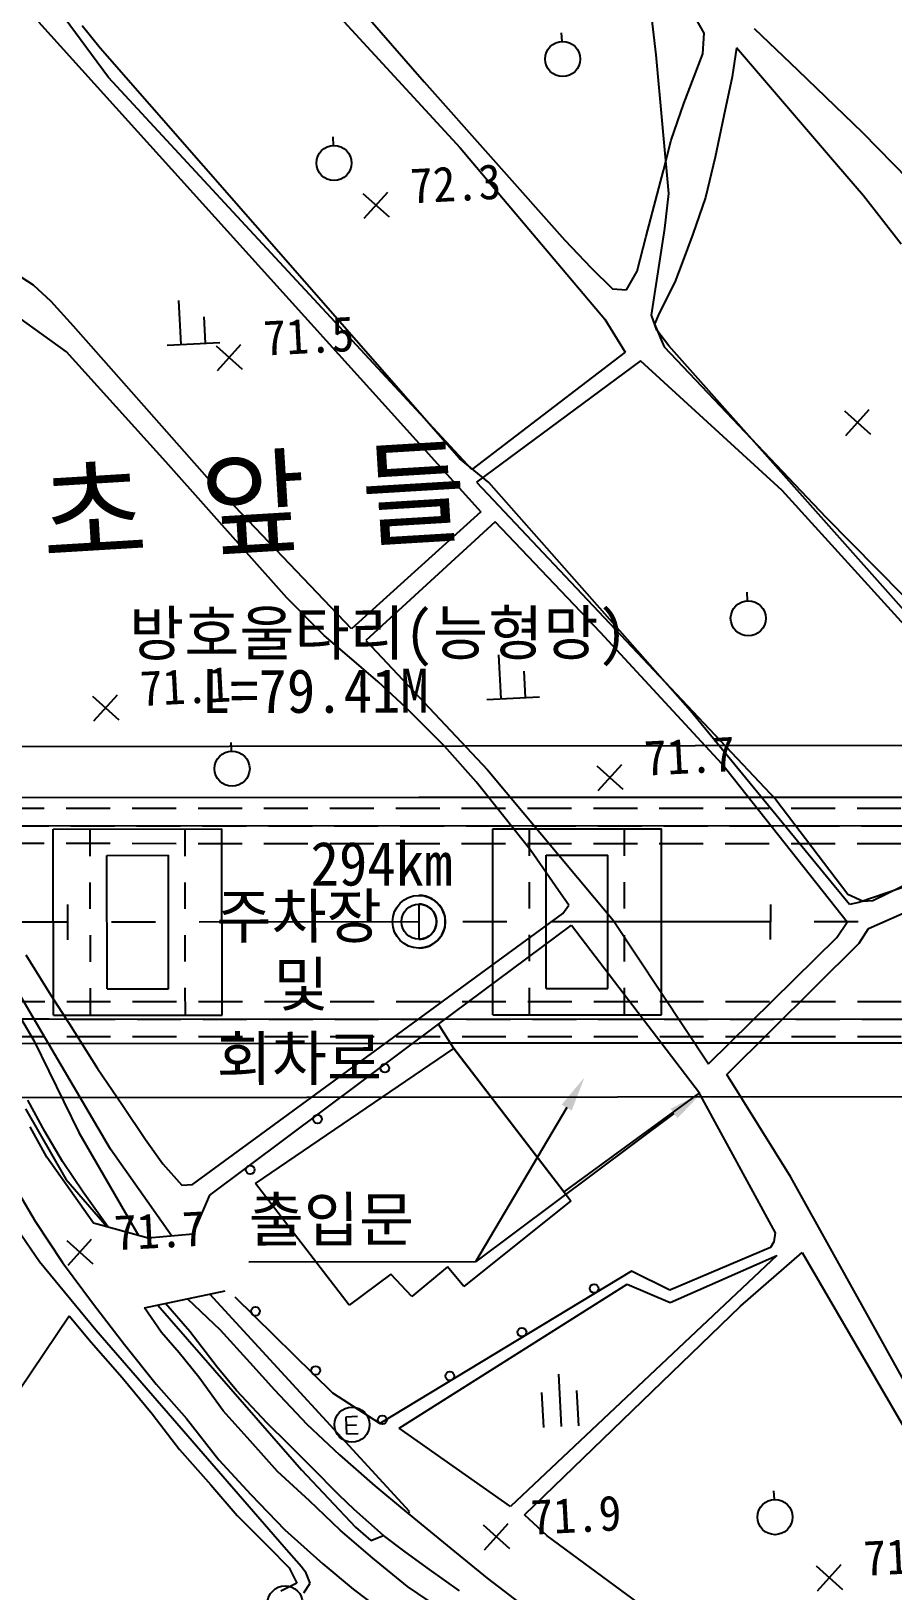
# Model space of a CAD drawing. Header units: millimetres. Extents: x 10470 to 11266, y 1103 to 1809.
# Drawn here: x 10933.9 to 10983, y 1427.9 to 1516.7 of the extents above; entities that cross this region are included whole.
import ezdxf
from ezdxf.xclip import XClip

# ---------------------------------------------------------------- set-up
doc = ezdxf.new("R2010")
doc.units = ezdxf.units.MM
doc.header["$LTSCALE"] = 10
doc.header["$MEASUREMENT"] = 0
doc.header["$XCLIPFRAME"] = 2
doc.linetypes.add('CENTER', pattern=[2, 1.25, -0.25, 0.25, -0.25])
doc.linetypes.add('HIDDEN', pattern=[0.375, 0.25, -0.125])
for name, color, linetype in [('TN-CABL', 4, 'Continuous'), ('TZ-BASE', 253, 'Continuous'), ('TZ-CABL', 4, 'Continuous')]:
    doc.layers.add(name, color=color, linetype=linetype)
doc.styles.add('HANA', font='GulimChe.ttf')
doc.linetypes.add('ZIGZAG', pattern='A,0.0001,-0.2,[131,ltypeshp.shx,S=0.2,R=0,X=-0.2,Y=0],-0.4,[131,ltypeshp.shx,S=0.2,R=180,X=0.2,Y=0],-0.2', length=0.8001)

# ---------------------------------------------------------------- blocks, each defined once
blk = doc.blocks.new('JD-DHFDCHG54DXG3XF')
at = {"layer": 'TZ-BASE'}
for p, q in [((389.584, 57.982, 72.252), (402.343, 44.1, 72.252)), ((392.057, 57.318, 73.172), (400.297, 47.84, 73.172)), ((382.325, 48.103, 72.252), (379.491, 51.945, 72.252)), ((413.509, 49.384, 73), (413.158, 52.303, 73)), ((416.235, 50.623, 73.172), (415.35, 52.191, 73.172)), ((378.357, 51.262, 71.614), (403.515, 23.37, 71.614)), ((381.856, 49.765, 72), (380.826, 51.044, 72)), ((408.1, 50.643, 73.323), (408.127, 50.144, 73.323)), ((416.166, 49.439, 73.172), (416.235, 50.623, 73.172)), ((419.073, 50.893, 75.295), (421.565, 48.52, 75.295)), ((402.304, 26.414, 72), (381.856, 49.765, 72)), ((418.066, 49.777, 73.623), (417.824, 48.126, 73.623)), ((423.763, 43.143, 73.623), (418.066, 49.777, 73.623)), ((414.221, 41.498, 73), (413.509, 49.384, 73)), ((415.084, 46.615, 73.172), (416.166, 49.439, 73.172)), ((390.385, 39.397, 72.252), (382.325, 48.103, 72.252)), ((417.824, 48.126, 73.623), (417.35, 45.915, 73.623)), ((421.565, 48.52, 75.295), (425.248, 44.969, 75.295)), ((400.297, 47.84, 73.172), (408.298, 38.835, 73.172)), ((414.348, 44.519, 73.172), (415.084, 46.615, 73.172)), ((417.35, 45.915, 73.623), (416.855, 43.553, 73.623)), ((395.092, 44.724, 72.139), (395.118, 44.224, 72.139)), ((413.918, 42.795, 73.172), (414.348, 44.519, 73.172)), ((425.248, 44.969, 75.295), (427.849, 42.312, 75.295)), ((402.343, 44.1, 72.252), (410.58, 34.341, 72.252)), ((416.855, 43.553, 73.623), (416.306, 41.268, 73.623)), ((412.94, 39.068, 73.172), (413.918, 42.795, 73.172)), ((425.304, 41.362, 73.623), (423.763, 43.143, 73.623)), ((396.813, 41.494, 72.255), (398.299, 40.156, 72.255)), ((396.887, 40.082, 72.255), (398.225, 41.568, 72.255)), ((413.995, 39.501, 73), (414.221, 41.498, 73)), ((416.306, 41.268, 73.623), (415.589, 39.171, 73.623)), ((426.304, 40.074, 73.623), (425.304, 41.362, 73.623)), ((427.454, 38.615, 73.623), (426.304, 40.074, 73.623)), ((403.015, 25.779, 72.252), (390.385, 39.397, 72.252)), ((412.411, 37.064, 73.172), (412.94, 39.068, 73.172)), ((413.233, 34.567, 73), (413.995, 39.501, 73)), ((415.589, 39.171, 73.623), (414.99, 37.544, 73.623)), ((408.298, 38.835, 73.172), (409.803, 37.26, 73.172)), ((378.069, 36.277, 71.614), (376.446, 37.327, 71.614)), ((414.99, 37.544, 73.623), (414.565, 36.44, 73.623)), ((409.803, 37.26, 73.172), (411.011, 36.064, 73.172)), ((411.818, 36.018, 73.172), (412.411, 37.064, 73.172)), ((414.565, 36.44, 73.623), (413.663, 34.684, 73.623)), ((379.945, 32.482, 71.106), (375.526, 35.646, 71.106)), ((379.074, 35.346, 71.614), (378.069, 36.277, 71.614)), ((411.011, 36.064, 73.172), (411.818, 36.018, 73.172)), ((380.336, 33.943, 71.614), (379.074, 35.346, 71.614)), ((386.464, 32.896, 71.351), (386.334, 35.393, 71.351)), ((413.663, 34.684, 73.623), (413.413, 34.048, 73.623)), ((387.947, 25.336, 71.614), (380.336, 33.943, 71.614)), ((387.862, 32.969, 71.351), (387.784, 34.467, 71.351)), ((410.58, 34.341, 72.252), (411.743, 32.469, 72.252)), ((413.536, 33.714, 73), (413.233, 34.567, 73)), ((413.413, 34.048, 73.623), (413.963, 32.765, 73.623)), ((385.665, 32.854, 71.351), (388.661, 33.011, 71.351)), ((388.532, 31.417, 71.466), (389.871, 32.903, 71.466)), ((414.222, 32.816, 73), (413.536, 33.714, 73)), ((385.589, 26.225, 71.106), (379.945, 32.482, 71.106)), ((388.459, 32.829, 71.466), (389.945, 31.49, 71.466)), ((411.743, 32.469, 72.252), (403.015, 25.779, 72.252)), ((412.602, 31.972, 72.684), (403.271, 25.064, 72.684)), ((420.677, 24.581, 72.684), (412.602, 31.972, 72.684)), ((413.963, 32.765, 73.623), (423.159, 23.071, 73.623)), ((436.308, 7.959, 73), (414.222, 32.816, 73)), ((424.219, 29.131, 73.344), (425.705, 27.792, 73.344)), ((424.293, 27.719, 73.344), (425.631, 29.205, 73.344)), ((392.477, 18.471, 71.106), (385.589, 26.225, 71.106)), ((403.986, 25.036, 72), (402.304, 26.414, 72)), ((396.158, 16.704, 71.614), (387.947, 25.336, 71.614)), ((403.271, 25.064, 72.684), (420.305, 7.004, 72.684)), ((415.454, 12.051, 72), (403.986, 25.036, 72)), ((428.754, 15.688, 72.684), (420.677, 24.581, 72.684)), ((403.515, 23.37, 71.614), (396.158, 16.704, 71.614)), ((404.336, 22.798, 71.858), (396.978, 16.057, 71.858)), ((410.337, 16.5, 71.858), (404.336, 22.798, 71.858)), ((423.159, 23.071, 73.623), (430.445, 15.67, 73.623)), ((418.662, 18.809, 73.097), (418.688, 18.31, 73.097)), ((394.615, 16.326, 71.106), (392.477, 18.471, 71.106)), ((395.917, 15.223, 71.106), (394.615, 16.326, 71.106)), ((396.978, 16.057, 71.858), (403.907, 8.679, 71.858)), ((417.246, 9.028, 71.858), (410.337, 16.5, 71.858)), ((397.686, 13.702, 71.106), (395.917, 15.223, 71.106)), ((404.672, 12.73, 71.801), (404.541, 15.226, 71.801)), ((406.07, 12.803, 71.801), (405.992, 14.301, 71.801)), ((399.267, 12.22, 71.106), (397.686, 13.702, 71.106)), ((381.431, 12.88, 71.09), (382.917, 11.542, 71.09)), ((381.505, 11.468, 71.09), (382.844, 12.954, 71.09)), ((403.873, 12.688, 71.801), (406.869, 12.844, 71.801)), ((401.46, 10.038, 71.106), (399.267, 12.22, 71.106)), ((424.506, 1.02, 72), (415.454, 12.051, 72)), ((470.084, 10.116), (367.032, 9.99)), ((389.29, 10.251, 71.125), (389.316, 9.752, 71.125)), ((403.261, 8.009, 71.106), (401.46, 10.038, 71.106)), ((410.127, 8.918, 71.691), (411.613, 7.58, 71.691)), ((410.201, 7.506, 71.691), (411.539, 8.992, 71.691)), ((424.364, 0.013, 71.858), (417.246, 9.028, 71.858)), ((404.837, 6.04, 71.106), (403.261, 8.009, 71.106)), ((403.907, 8.679, 71.858), (411.049, 0.132, 71.858)), ((367.185, 7.096), (399.99, 7.138)), ((399.99, 7.137), (480.002, 7.106)), ((420.305, 7.004, 72.684), (424.4, 1.609, 72.684)), ((404.197, -5.262), (404.201, 5.338)), ((404.201, 5.338), (413.801, 5.334)), ((406.376, 4.088, 71.106), (404.837, 6.04, 71.106)), ((406.3, 3.787), (406.301, 5.337)), ((411.7, 3.785), (411.701, 5.335)), ((413.797, -5.266), (413.801, 5.334)), ((379.192, 5.314), (388.792, 5.326)), ((379.206, -5.286), (379.192, 5.314)), ((381.294, 3.767), (381.292, 5.317)), ((386.694, 3.774), (386.692, 5.324)), ((388.806, -5.274), (388.792, 5.326)), ((382.244, 3.818), (385.744, 3.822)), ((382.254, -3.782), (382.244, 3.818)), ((385.754, -3.778), (385.744, 3.822)), ((407.948, 1.818, 71.106), (406.376, 4.088, 71.106)), ((407.247, -3.763), (407.25, 3.837)), ((407.25, 3.837), (410.75, 3.835)), ((410.747, -3.765), (410.75, 3.835)), ((382.456, -12.905, 71), (373.055, 3.067, 71)), ((425.823, 1.255, 72.684), (430.26, 3.426, 72.684)), ((381.298, 0.767), (381.296, 2.267)), ((386.698, 0.774), (386.696, 2.274)), ((406.299, 0.787), (406.3, 2.287)), ((408.522, 0.986, 71.106), (407.948, 1.818, 71.106)), ((411.699, 0.785), (411.7, 2.285)), ((429.45, 2.657, 72), (425.03, 1.129, 72)), ((373.483, 1.056, 70.478), (378.079, -6.713, 70.478)), ((379.998, 1.015), (380, -0.985)), ((379.998, 1.015), (380, -0.985)), ((399.998, 1.04), (400, -0.96)), ((399.998, 1.04), (400, -0.96)), ((399.999, 1.04), (399.998, -0.96)), ((399.999, 1.04), (399.998, -0.96)), ((408.198, 0.519, 71.106), (408.522, 0.986, 71.106)), ((419.999, 1.031), (419.998, -0.969)), ((419.999, 1.031), (419.998, -0.969)), ((424.4, 1.609, 72.684), (425.278, 1.205, 72.684)), ((425.03, 1.129, 72), (424.506, 1.02, 72)), ((425.278, 1.205, 72.684), (425.823, 1.255, 72.684)), ((425.582, -0.338, 72.083), (430.054, 1.625, 72.083)), ((387.112, -14.924, 71.106), (408.198, 0.519, 71.106)), ((411.049, 0.132, 71.858), (416.485, -8.057, 71.858)), ((423.792, -0.864, 71.858), (424.364, 0.013, 71.858)), ((381.302, -2.233), (381.3, -0.733)), ((386.702, -2.226), (386.7, -0.726)), ((401.117, -5.79, 75.888), (408.69, -0.159, 75.888)), ((406.298, -2.213), (406.298, -0.713)), ((408.69, -0.159, 75.888), (415.971, -9.702, 75.888)), ((411.698, -2.215), (411.698, -0.715)), ((416.485, -8.057, 71.858), (423.792, -0.864, 71.858)), ((425.047, -1.178, 72.083), (425.582, -0.338, 72.083)), ((417.53, -8.65, 72.083), (425.047, -1.178, 72.083)), ((377.632, -1.847, 71.106), (379.056, -4.135, 71.106)), ((379.056, -4.135, 71.106), (380.09, -5.76, 71.106)), ((381.306, -5.283), (381.304, -3.733)), ((382.254, -3.782), (385.754, -3.778)), ((386.706, -5.276), (386.704, -3.726)), ((406.297, -5.263), (406.297, -3.713)), ((407.247, -3.763), (410.747, -3.765)), ((411.697, -5.265), (411.697, -3.715)), ((379.206, -5.286), (388.806, -5.274)), ((404.197, -5.262), (413.797, -5.266)), ((380.09, -5.76, 71.106), (381.716, -8.313, 71.106)), ((388.092, -15.515, 75.888), (401.117, -5.79, 75.888)), ((401.985, -7.17, 75.888), (401.117, -5.79, 75.888)), ((367.923, -6.902), (400.007, -6.862)), ((378.079, -6.713, 70.478), (380.654, -11.962, 70.478)), ((400.007, -6.852), (480.039, -6.871)), ((390.691, -14.866, 75.474), (401.985, -7.17, 75.474)), ((401.985, -7.17, 75.474), (408.637, -15.843, 75.474)), ((408.252, -15.34, 75.888), (401.985, -7.17, 75.888)), ((381.716, -8.313, 71.106), (383.122, -10.394, 71.106)), ((421.17, -14.492, 72.083), (417.53, -8.65, 72.083)), ((415.971, -9.702, 75.888), (408.252, -15.34, 75.888)), ((415.886, -9.629, 72.939), (420.273, -17.676, 72.939)), ((470.436, -9.874), (368.086, -9.999)), ((377.606, -10.602, 71), (379.911, -14.608, 71)), ((378.701, -11.904, 70.384), (377.742, -10.109, 70.384)), ((383.122, -10.394, 71.106), (384.435, -12.361, 71.106)), ((378.817, -13.351, 70.986), (377.877, -11.632, 70.986)), ((379.716, -13.605, 70.384), (378.701, -11.904, 70.384)), ((380.654, -11.962, 70.478), (384.042, -17.824, 70.478)), ((384.435, -12.361, 71.106), (385.416, -13.742, 71.106)), ((385.934, -17.852, 71), (382.456, -12.905, 71)), ((376.517, -14.191, 73.69), (378.159, -17.007, 73.69)), ((381.482, -17.117, 70.986), (378.817, -13.351, 70.986)), ((380.9, -15.345, 70.384), (379.716, -13.605, 70.384)), ((385.416, -13.742, 71.106), (386.511, -14.956, 71.106)), ((379.911, -14.608, 71), (382.249, -17.329, 71)), ((386.511, -14.956, 71.106), (387.112, -14.924, 71.106)), ((396.028, -21.778, 75.474), (390.691, -14.866, 75.474)), ((430.94, -32.099, 72.083), (421.17, -14.492, 72.083)), ((382.308, -17.345, 70.384), (380.9, -15.345, 70.384)), ((387.283, -17.422, 75.888), (388.092, -15.515, 75.888)), ((408.637, -15.843, 75.474), (402.557, -20.719, 75.474)), ((378.4, -19.31, 71), (377.141, -17.456, 71)), ((378.159, -17.007, 73.69), (379.712, -19.352, 73.69)), ((384.591, -17.976, 70.986), (381.482, -17.117, 70.986)), ((387.148, -17.74, 70.986), (384.591, -17.976, 70.986)), ((420.273, -17.676, 72.939), (420.192, -18.182, 72.939)), ((379.963, -18.095, 71.691), (381.449, -19.434, 71.691)), ((380.036, -19.508, 71.691), (381.375, -18.022, 71.691)), ((420.001, -18.499, 72.939), (414.276, -20.936, 72.939)), ((420.192, -18.182, 72.939), (420.001, -18.499, 72.939)), ((381.611, -23.216, 71), (378.4, -19.31, 71)), ((379.712, -19.352, 73.69), (381.472, -21.719, 73.69)), ((420.372, -18.953, 71.482), (405.215, -33.239, 71.482)), ((414.296, -21.633, 71.482), (420.372, -18.953, 71.482)), ((418.294, -21.844, 71.689), (421.801, -18.781, 71.689)), ((421.801, -18.781, 71.689), (430.695, -34.069, 71.689)), ((398.394, -20.018, 75.474), (396.028, -21.778, 75.474)), ((412.09, -19.842, 72.939), (397.78, -28.521, 72.939)), ((399.602, -21.29, 75.474), (398.394, -20.018, 75.474)), ((401.63, -19.602, 75.474), (399.602, -21.29, 75.474)), ((402.557, -20.719, 75.474), (401.63, -19.602, 75.474)), ((414.276, -20.936, 72.939), (412.09, -19.842, 72.939)), ((384.381, -21.937, 71.624), (388.974, -20.971, 71.624)), ((399.468, -33.532, 71), (388.102, -21.155, 71)), ((398.876, -28.778, 71.482), (411.846, -20.592, 71.482)), ((411.846, -20.592, 71.482), (414.296, -21.633, 71.482)), ((381.472, -21.719, 73.69), (383.251, -24.029, 73.69)), ((385.342, -23.337, 71.624), (384.381, -21.937, 71.624)), ((385.134, -21.779, 71), (393.326, -31.164, 71)), ((386.959, -23.279, 70.591), (385.57, -21.687, 70.591)), ((386.837, -21.421, 71.699), (388.688, -23.184, 71.699)), ((395.092, -26.801, 72.939), (389.534, -21.334, 72.939)), ((405.999, -33.717, 71.689), (418.294, -21.844, 71.689)), ((377.25, -26.615, 70.873), (380.093, -22.4, 70.873)), ((380.093, -22.4, 70.873), (381.355, -23.897, 70.873)), ((381.355, -23.897, 70.873), (383.118, -25.906, 70.873)), ((392.332, -35.55, 71), (381.611, -23.216, 71)), ((386.364, -24.493, 71.624), (385.342, -23.337, 71.624)), ((388.515, -25.305, 70.591), (386.959, -23.279, 70.591)), ((388.688, -23.184, 71.699), (390.377, -25.043, 71.699)), ((383.251, -24.029, 73.69), (385.049, -26.283, 73.69)), ((387.476, -25.876, 71.624), (386.364, -24.493, 71.624)), ((389.609, -26.65, 70.591), (388.515, -25.305, 70.591)), ((390.377, -25.043, 71.699), (391.788, -26.598, 71.699)), ((407.943, -25.704, 70.994), (408.099, -28.7, 70.994)), ((383.118, -25.906, 70.873), (384.824, -27.971, 70.873)), ((385.049, -26.283, 73.69), (386.775, -28.236, 73.69)), ((388.864, -27.808, 71.624), (387.476, -25.876, 71.624)), ((391.788, -26.598, 71.699), (393.628, -28.552, 71.699)), ((391.355, -28.51, 70.591), (389.609, -26.65, 70.591)), ((397.78, -28.521, 72.939), (395.092, -26.801, 72.939)), ((407.1, -28.752, 70.994), (406.996, -26.755, 70.994)), ((409.098, -28.647, 70.994), (408.993, -26.65, 70.994)), ((384.824, -27.971, 70.873), (386.381, -29.997, 70.873)), ((386.775, -28.236, 73.69), (388.61, -30.585, 73.69)), ((390.387, -29.513, 71.624), (388.864, -27.808, 71.624)), ((396.498, -28.12, 70.806), (395.835, -28.155, 70.806)), ((395.835, -28.155, 70.806), (395.885, -29.117, 70.806)), ((392.582, -29.705, 70.591), (391.355, -28.51, 70.591)), ((393.628, -28.552, 71.699), (395.487, -30.3, 71.699)), ((396.441, -28.606, 70.806), (395.86, -28.636, 70.806)), ((395.885, -29.117, 70.806), (396.549, -29.082, 70.806)), ((405.215, -33.239, 71.482), (398.876, -28.778, 71.482)), ((386.381, -29.997, 70.873), (388.163, -32.007, 70.873)), ((391.947, -31.257, 71.624), (390.387, -29.513, 71.624)), ((393.884, -31.015, 70.591), (392.582, -29.705, 70.591)), ((388.61, -30.585, 73.69), (390.43, -32.557, 73.69)), ((395.464, -32.591, 70.591), (393.884, -31.015, 70.591)), ((395.487, -30.3, 71.699), (397.498, -32.067, 71.699)), ((393.77, -32.93, 71.624), (391.947, -31.257, 71.624)), ((393.326, -31.164, 71), (396.399, -34.412, 71)), ((388.163, -32.007, 70.873), (389.647, -33.751, 70.873)), ((390.43, -32.557, 73.69), (392.363, -34.568, 73.69)), ((396.32, -33.407, 70.591), (395.464, -32.591, 70.591)), ((397.498, -32.067, 71.699), (399.174, -33.475, 71.699)), ((420.188, -32.35, 71.595), (420.214, -32.85, 71.595)), ((395.518, -34.601, 71.624), (393.77, -32.93, 71.624)), ((397.975, -34.89, 70.591), (396.32, -33.407, 70.591)), ((399.174, -33.475, 71.699), (401.614, -35.473, 71.699)), ((399.399, -33.659, 71), (399.468, -33.532, 71)), ((407.301, -34.914, 71.689), (405.999, -33.717, 71.689)), ((389.647, -33.751, 70.873), (391.414, -35.516, 70.873)), ((392.363, -34.568, 73.69), (394.54, -36.507, 73.69)), ((397.38, -36.18, 71.624), (395.518, -34.601, 71.624)), ((396.399, -34.412, 71), (397.26, -35.182, 71)), ((403.665, -34.289, 71.916), (405.152, -35.628, 71.916)), ((403.739, -35.702, 71.916), (405.078, -34.216, 71.916)), ((397.26, -35.182, 71), (397.975, -34.89, 71)), ((399.225, -35.823, 70.591), (397.975, -34.89, 70.591)), ((401.614, -35.473, 71.699), (403.886, -37.319, 71.699)), ((421.616, -45.451, 71.689), (407.301, -34.914, 71.689)), ((391.414, -35.516, 70.873), (392.622, -36.731, 70.873)), ((393.32, -36.673, 71), (392.332, -35.55, 71)), ((399.354, -37.797, 71.624), (397.38, -36.18, 71.624)), ((400.603, -36.834, 70.591), (399.225, -35.823, 70.591)), ((392.622, -36.731, 70.873), (393.045, -37.6, 70.873)), ((393.58, -37.044, 71), (393.32, -36.673, 71)), ((393.802, -37.61, 71), (393.58, -37.044, 71)), ((394.54, -36.507, 73.69), (396.253, -37.952, 73.69)), ((402.3, -38.054, 70.591), (400.603, -36.834, 70.591)), ((422.611, -36.629, 71.578), (424.097, -37.967, 71.578)), ((422.685, -38.041, 71.578), (424.024, -36.555, 71.578)), ((393.045, -37.6, 70.873), (392.139, -38.06, 70.873)), ((393.446, -38.158, 71), (393.802, -37.61, 71)), ((396.253, -37.952, 73.69), (398.433, -39.61, 73.69)), ((401.163, -39.037, 71.624), (399.354, -37.797, 71.624)), ((403.886, -37.319, 71.699), (406.065, -38.995, 71.699))]:
    blk.add_line(p, q, dxfattribs=at)
at = {"layer": 'TZ-BASE', "linetype": 'ByBlock'}
for p, q in [((408.408, -10.539, 82.327), (403.221, -19.325, 82.327)), ((414.516, -10.874, 82.327), (403.221, -19.314, 82.327)), ((403.221, -19.325, 82.327), (390.314, -19.346, 82.327))]:
    blk.add_line(p, q, dxfattribs=at)
at = {"layer": 'TZ-BASE', "linetype": 'CENTER', "flags": 128}
blk.add_lwpolyline([(700, 0), (493.992, 0), (399.999, 0.04), (367.559, 0), (280, 0), (0, 0)], dxfattribs=at)
at = {"layer": 'TZ-BASE'}
for centre, radius in [((408.179, 49.145, 73.323), 1), ((395.17, 43.226, 72.139), 1), ((418.74, 17.311, 73.097), 1), ((389.368, 8.753, 71.125), 1), ((399.999, 0.04), 1.5), ((399.999, 0.04), 1.5), ((399.999, 0.04), 1), ((399.999, 0.04), 1), ((398.061, -8.299, 73.484), 0.25), ((394.23, -11.192, 73.484), 0.25), ((390.4, -14.084, 73.484), 0.25), ((409.968, -20.838, 72.939), 0.25), ((390.701, -22.133, 72.939), 0.25), ((405.863, -23.327, 72.939), 0.25), ((394.123, -25.499, 72.939), 0.25), ((401.759, -25.816, 72.939), 0.25), ((396.19, -28.585, 70.806), 1), ((397.918, -28.314, 72.939), 0.25), ((420.267, -33.848, 71.595), 1), ((392.384, -38.763, 71.445), 1)]:
    blk.add_circle(centre, radius, dxfattribs=at)
for radius in [1.5, 1.5, 1, 1]:
    blk.add_arc((399.999, 0.04), radius, 270.0703, 90.0703, dxfattribs=at)
at = {"layer": 'TZ-BASE', "linetype": 'ByBlock'}
for points in [[(408.121, -10.37, 82.327), (409.424, -8.817, 82.327), (408.695, -10.709, 82.327)], [(414.317, -10.607, 82.327), (416.118, -9.677, 82.327), (414.716, -11.141, 82.327)]]:
    blk.add_solid(points, dxfattribs=at)
at = {"layer": 'TZ-BASE', "style": 'HANA'}
for s, height, rotation, p in [('72.3', 2, 2.9893, (399.553, 40.929, 72.254)), ('71.5', 2, 2.9893, (391.199, 32.264, 71.466)), ('속 초 앞 들', 4.8, 3.45385, (369.519, 20.213)), ('방호울타리(능형망)', 2.5, 0.09457, (383.508, 15.201)), ('71.1', 2, 2.9893, (384.172, 12.315, 71.09)), ('L=79.41M', 2.5, 0.09457, (387.636, 11.921)), ('71.7', 2, 2.9893, (412.867, 8.353, 71.691)), ('주차장', 2.5, 0.09457, (388.475, -0.9)), ('및', 2.5, 0.09457, (391.724, -4.765)), ('회차로', 2.5, 0.09457, (388.488, -8.995)), ('출입문', 2.5, 0.09457, (390.312, -18.158, 82.327)), ('71.7', 2, 2.9893, (382.703, -18.66, 71.691)), ('71.9', 2, 2.9893, (406.406, -34.854, 71.916)), ('71.6', 2, 2.9893, (425.352, -37.193, 71.578))]:
    blk.add_text(s, height=height, rotation=rotation, dxfattribs=at).set_placement(p)
blk.add_text('294km', height=2.5, dxfattribs=at).set_placement((393.832, 2.099))

msp = doc.modelspace()

# ---------------------------------------------------------------- linework, layer by layer
at = {"layer": 'TN-CABL', "linetype": 'ZIGZAG', "ltscale": 0.5, "elevation": 67.648}
for points in [[(10831.199, 1471.466), (11048.999, 1471.448)], [(10831.223, 1460.466), (11049.023, 1460.448)]]:
    msp.add_lwpolyline(points, dxfattribs=at)
at = {"layer": 'TZ-CABL', "linetype": 'HIDDEN', "elevation": 67.648}
for points in [[(10830.946, 1472.466), (11049.253, 1472.447)], [(10831.199, 1471.466), (11048.999, 1471.448)], [(10830.946, 1470.466), (11049.253, 1470.447)], [(10830.969, 1461.466), (11049.276, 1461.448)], [(10831.223, 1460.466), (11049.023, 1460.448)], [(10830.969, 1459.466), (11049.276, 1459.448)]]:
    msp.add_lwpolyline(points, dxfattribs=at)

# ---------------------------------------------------------------- block references
at = {"layer": 'TZ-BASE'}
ref = msp.add_blockref('JD-DHFDCHG54DXG3XF', (10556.015, 1465.953, 67.648), dxfattribs=at)
XClip(ref).set_block_clipping_path([(-0.0000000003, -74.9999999998), (700.0000000003, 75.0000000023)])

doc.saveas('drawing.dxf')
